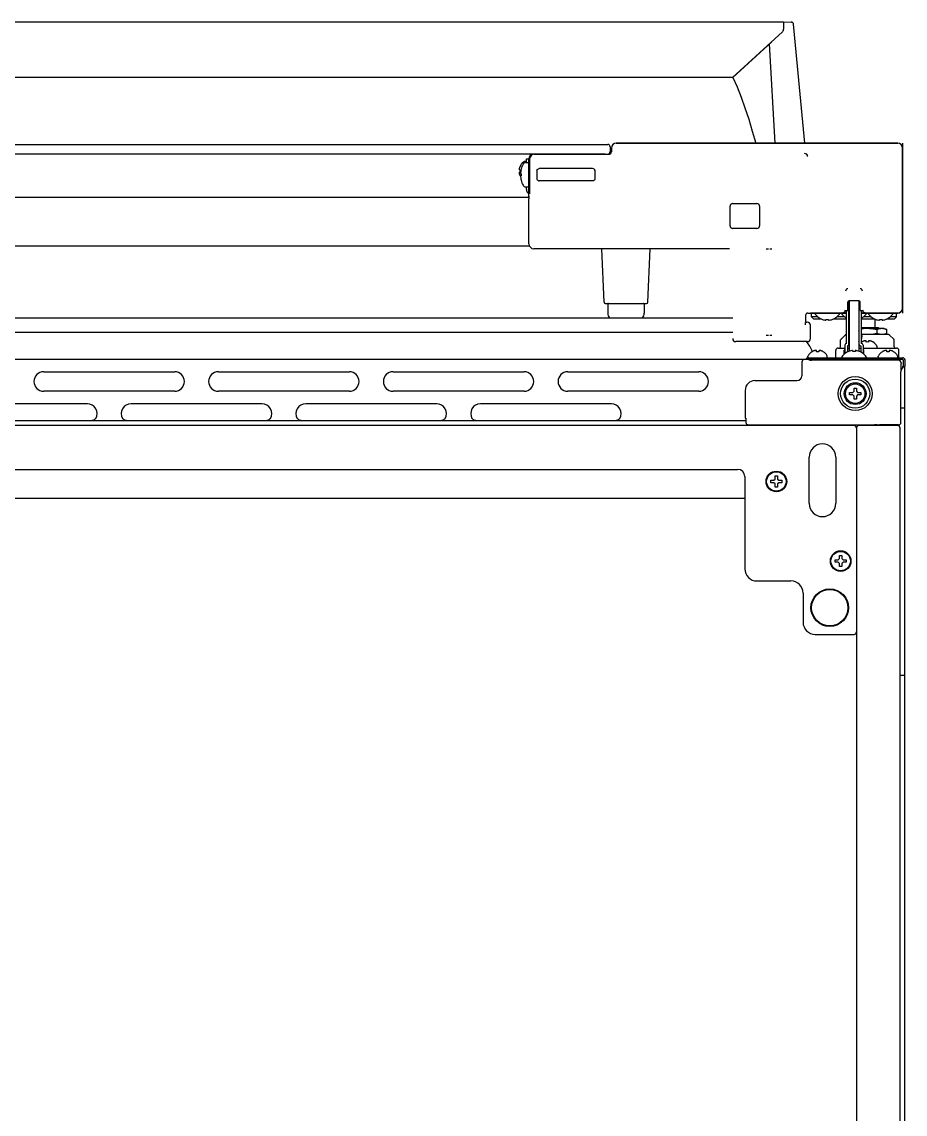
# Model space of a CAD drawing. Header units: millimetres. Extents: x -4975 to 152, y 4191 to 7264.
# Drawn here: x -1650 to -1286, y 6813.9 to 7264 of the extents above; entities that cross this region are included whole.
import ezdxf

# ---------------------------------------------------------------- set-up
doc = ezdxf.new("R2010")
doc.units = ezdxf.units.MM
doc.header["$LTSCALE"] = 346.5
doc.layers.get('0').update_dxf_attribs({"linetype": 'CONTINUOUS'})

msp = doc.modelspace()

# ---------------------------------------------------------------- linework, layer by layer
at = {"color": 7, "linetype": 'Continuous'}
for p, q in [((-2036.04, 7264), (-1336.04, 7264)), ((-1336.04, 7264), (-1336.04, 7260.98)), ((-1336.04, 7264), (-1332.91, 7263.89)), ((-1327.29, 7214), (-1331.94, 7262.98)), ((-1357.13, 7241), (-1336.53, 7259.87)), ((-1357.04, 7241), (-1340.94, 7255.81)), ((-1339.54, 7214), (-1341.82, 7255)), ((-1357.13, 7241), (-2014.96, 7241)), ((-1963.54, 7213.51), (-1408.54, 7213.51)), ((-1407.54, 7212.51), (-1407.54, 7210.51)), ((-1407.04, 7212), (-1407.04, 7210.5)), ((-1407.04, 7212), (-1407.04, 7210.5)), ((-1407.04, 7210.5), (-1407.04, 7212)), ((-1289.04, 7214), (-1405.04, 7214)), ((-1405.04, 7214), (-1289.04, 7214)), ((-1287.04, 7214), (-1287.04, 7212)), ((-1287.04, 7212), (-1287.04, 7191.28)), ((-1287.04, 7146), (-1287.04, 7212)), ((-1409.54, 7209.51), (-1962.54, 7209.51)), ((-1442.64, 7206.5), (-1442.44, 7206.5)), ((-1442.04, 7206), (-1442.04, 7207.5)), ((-1442.04, 7207.5), (-1441.04, 7207.5)), ((-1441.04, 7192), (-1441.04, 7207.5)), ((-1441.04, 7192), (-1441.04, 7207.5)), ((-1440.78, 7207.5), (-1440.78, 7193.12)), ((-1438.78, 7209.5), (-1439.04, 7209.5)), ((-1439.04, 7209.5), (-1438.78, 7209.5)), ((-1438.78, 7209.5), (-1407.99, 7209.5)), ((-1445.04, 7203), (-1444.49, 7203)), ((-1444.49, 7202), (-1445.04, 7202)), ((-1444.52, 7204.8), (-1444.49, 7204.8)), ((-1444.25, 7203.3), (-1444.24, 7203.3)), ((-1442.34, 7206), (-1441.29, 7206)), ((-1437.82, 7202.75), (-1437.82, 7199.24)), ((-1414.79, 7203.54), (-1436.75, 7203.54)), ((-1413.79, 7199.24), (-1413.79, 7202.75)), ((-1444.49, 7200.2), (-1444.52, 7200.2)), ((-1444.49, 7200.42), (-1444.5, 7200.4)), ((-1444.24, 7198.7), (-1444.25, 7198.7)), ((-1414.79, 7198.45), (-1436.75, 7198.45)), ((-1442.34, 7196), (-1441.29, 7196)), ((-1442.04, 7194.91), (-1442.04, 7196)), ((-1441.04, 7193.08), (-1441.46, 7193.5)), ((-1441.04, 7191.6), (-1931.04, 7191.6)), ((-1441.04, 7192), (-1440.8, 7192)), ((-1441.04, 7172.5), (-1441.04, 7191.01)), ((-1357.04, 7189.09), (-1347.04, 7189.09)), ((-1287.04, 7190.7), (-1287.09, 7190.7)), ((-1287.04, 7191.28), (-1287.04, 7190.2)), ((-1287.04, 7190.2), (-1287.04, 7167.79)), ((-1358.13, 7180), (-1358.13, 7188)), ((-1345.95, 7188), (-1345.95, 7180)), ((-1347.04, 7178.91), (-1357.04, 7178.91)), ((-1440.8, 7171.6), (-1931.28, 7171.6)), ((-1358.29, 7170.5), (-1439.04, 7170.5)), ((-1358.29, 7170.5), (-1416.63, 7170.5)), ((-1410.06, 7148.48), (-1411.02, 7170.5)), ((-1392.02, 7148.48), (-1391.06, 7170.5)), ((-1287.36, 7167.3), (-1287.04, 7167.3)), ((-1287.04, 7167.79), (-1287.04, 7166.71)), ((-1287.04, 7166.71), (-1287.04, 7146)), ((-1409.56, 7148), (-1392.52, 7148)), ((-1408.54, 7147.75), (-1408.54, 7143.95)), ((-1393.54, 7147.75), (-1393.54, 7143.95)), ((-1309.54, 7145), (-1309.54, 7148.5)), ((-1309.14, 7131.1), (-1309.14, 7148.98)), ((-1305.04, 7149), (-1309.04, 7149)), ((-1309.04, 7149), (-1309.04, 7128.26)), ((-1305.04, 7149), (-1305.04, 7128.26)), ((-1304.94, 7131.1), (-1304.94, 7148.98)), ((-1304.54, 7145), (-1304.54, 7148.5)), ((-1326.04, 7144), (-1324.34, 7144)), ((-1310.14, 7144), (-1325.04, 7144)), ((-1325.04, 7144), (-1310.14, 7144)), ((-1324.54, 7142.5), (-1324.54, 7144)), ((-1323.04, 7143.68), (-1323.04, 7143.8)), ((-1313.04, 7143.68), (-1313.04, 7143.8)), ((-1312.04, 7143.68), (-1312.04, 7143.8)), ((-1311.29, 7144.26), (-1311.29, 7144)), ((-1310.58, 7145), (-1309.54, 7145)), ((-1310.14, 7131.45), (-1310.14, 7145)), ((-1309.14, 7145), (-1309.04, 7145)), ((-1309.04, 7144), (-1309.14, 7144)), ((-1309.04, 7144), (-1309.14, 7144)), ((-1305.04, 7145), (-1304.94, 7145)), ((-1304.94, 7144), (-1305.04, 7144)), ((-1304.94, 7144), (-1305.04, 7144)), ((-1304.54, 7145), (-1303.5, 7145)), ((-1303.94, 7131.45), (-1303.94, 7145)), ((-1289.04, 7144), (-1303.94, 7144)), ((-1303.94, 7144), (-1289.04, 7144)), ((-1302.79, 7144.26), (-1302.79, 7144)), ((-1302.04, 7143.68), (-1302.04, 7143.8)), ((-1301.04, 7143.68), (-1301.04, 7143.8)), ((-1291.04, 7143.68), (-1291.04, 7143.8)), ((-1289.74, 7144), (-1289.04, 7144)), ((-1289.54, 7142.5), (-1289.54, 7144)), ((-1287.04, 7146), (-1287.04, 7144)), ((-2015.04, 7142), (-1357.04, 7142)), ((-1327.04, 7143), (-1327.04, 7140.75)), ((-1326.29, 7140.25), (-1326.54, 7140.25)), ((-1325.04, 7133.5), (-1325.04, 7139)), ((-1324.54, 7142.5), (-1324.54, 7142.5)), ((-1323.54, 7141.5), (-1324.54, 7142.5)), ((-1324.54, 7142.5), (-1324.54, 7142.5)), ((-1320.48, 7141.5), (-1323.54, 7141.5)), ((-1322.54, 7143), (-1322.52, 7143)), ((-1322.54, 7142.96), (-1322.54, 7143)), ((-1321.97, 7142.45), (-1322.54, 7142.45)), ((-1318.59, 7141.04), (-1318.59, 7141.4)), ((-1317.49, 7141.4), (-1317.49, 7141.04)), ((-1310.14, 7141.5), (-1315.61, 7141.5)), ((-1310.97, 7142.45), (-1314.11, 7142.45)), ((-1313.56, 7143), (-1313.54, 7143)), ((-1313.54, 7143), (-1313.54, 7142.96)), ((-1311.54, 7143), (-1311.52, 7143)), ((-1311.54, 7142.96), (-1311.54, 7143)), ((-1298.48, 7141.5), (-1303.94, 7141.5)), ((-1299.97, 7142.45), (-1303.11, 7142.45)), ((-1302.56, 7143), (-1302.54, 7143)), ((-1302.54, 7143), (-1302.54, 7142.96)), ((-1300.54, 7143), (-1300.52, 7143)), ((-1300.54, 7142.96), (-1300.54, 7143)), ((-1298.29, 7138.1), (-1298.29, 7141.42)), ((-1296.59, 7141.04), (-1296.59, 7141.4)), ((-1295.49, 7141.4), (-1295.49, 7141.04)), ((-1290.54, 7141.5), (-1293.61, 7141.5)), ((-1291.54, 7142.45), (-1292.11, 7142.45)), ((-1291.56, 7143), (-1291.54, 7143)), ((-1291.54, 7143), (-1291.54, 7142.96)), ((-1290.54, 7141.5), (-1289.54, 7142.5)), ((-1289.54, 7142.5), (-1289.54, 7142.5)), ((-1289.54, 7142.5), (-1289.54, 7142.5)), ((-1357.04, 7136), (-2015.04, 7136)), ((-1310.73, 7134.95), (-1312.39, 7133.29)), ((-1310.68, 7134.99), (-1310.73, 7134.95)), ((-1310.37, 7135.1), (-1310.14, 7135.1)), ((-1309.04, 7137.36), (-1309.14, 7137.32)), ((-1309.14, 7135.38), (-1309.04, 7135.33)), ((-1309.14, 7135.1), (-1309.04, 7135.1)), ((-1305.04, 7138.1), (-1304.94, 7138.1)), ((-1304.94, 7137.6), (-1305.04, 7137.6)), ((-1303.94, 7138.1), (-1297.04, 7138.1)), ((-1294.56, 7137.6), (-1303.94, 7137.6)), ((-1292.71, 7135.1), (-1303.73, 7135.1)), ((-1297.5, 7135.6), (-1297.5, 7137.1)), ((-1297.04, 7138.1), (-1296.54, 7137.6)), ((-1294.56, 7137.6), (-1293.46, 7137.1)), ((-1293.46, 7135.6), (-1294.56, 7135.1)), ((-1293.46, 7135.6), (-1293.46, 7137.1)), ((-1290.69, 7133.29), (-1292.35, 7134.95)), ((-1326.29, 7132.25), (-1355.79, 7132.25)), ((-1313.54, 7129.6), (-1310.79, 7129.6)), ((-1312.54, 7130.1), (-1312.54, 7132.92)), ((-1310.79, 7130.8), (-1310.79, 7127.3)), ((-1309.79, 7130.45), (-1309.79, 7127.95)), ((-1309.79, 7129.6), (-1309.04, 7129.6)), ((-1305.04, 7129.6), (-1304.82, 7129.6)), ((-1305.04, 7129.6), (-1304.29, 7129.6)), ((-1304.29, 7130.45), (-1304.29, 7127.95)), ((-1303.84, 7132.04), (-1303.84, 7132.08)), ((-1303.29, 7130.8), (-1303.29, 7127.3)), ((-1303.29, 7129.6), (-1289.54, 7129.6)), ((-1302.04, 7132.04), (-1302.04, 7132.59)), ((-1301.04, 7132.59), (-1301.04, 7132.04)), ((-1299.24, 7132.08), (-1299.24, 7132.04)), ((-1298.27, 7129.6), (-1297.94, 7129.6)), ((-1297.54, 7130), (-1297.54, 7130.2)), ((-1290.54, 7130.1), (-1290.54, 7132.92)), ((-1326.54, 7125.6), (-1286.94, 7125.6)), ((-1326.54, 7124.8), (-1326.54, 7125.6)), ((-1326.04, 7126), (-1326.04, 7126.2)), ((-1324.34, 7128.04), (-1324.34, 7128.08)), ((-1322.54, 7128.04), (-1322.54, 7128.59)), ((-1321.54, 7128.59), (-1321.54, 7128.04)), ((-1319.74, 7128.08), (-1319.74, 7128.04)), ((-1318.04, 7126), (-1318.04, 7126.2)), ((-1314.54, 7125.6), (-1314.54, 7128.6)), ((-1312.04, 7125.91), (-1312.04, 7125.8)), ((-1311.54, 7126.6), (-1311.54, 7126.64)), ((-1311.52, 7126.6), (-1311.54, 7126.6)), ((-1311.09, 7127.04), (-1311.09, 7128.65)), ((-1307.59, 7128.19), (-1307.59, 7128.56)), ((-1306.49, 7128.56), (-1306.49, 7128.19)), ((-1302.99, 7127.04), (-1302.99, 7128.65)), ((-1302.54, 7126.6), (-1302.56, 7126.6)), ((-1302.54, 7126.64), (-1302.54, 7126.6)), ((-1302.04, 7125.91), (-1302.04, 7125.8)), ((-1297.04, 7126), (-1297.04, 7126.2)), ((-1295.34, 7128.04), (-1295.34, 7128.08)), ((-1293.54, 7128.04), (-1293.54, 7128.59)), ((-1292.54, 7128.59), (-1292.54, 7128.04)), ((-1290.74, 7128.08), (-1290.74, 7128.04)), ((-1289.04, 7126), (-1289.04, 7126.2)), ((-1288.54, 7125.6), (-1288.54, 7128.6)), ((-1327.54, 7124.8), (-2044.54, 7124.8)), ((-1328.54, 7123.8), (-1328.54, 7118.15)), ((-1326.54, 7124.8), (-1327.54, 7124.8)), ((-1286.94, 7124.8), (-1326.54, 7124.8)), ((-1325.51, 7124.78), (-1325.07, 7124.56)), ((-1288.66, 7124.55), (-1324.57, 7124.55)), ((-1301.04, 7124.8), (-1301.04, 7124.55)), ((-1288.04, 7124.33), (-1288.04, 7124.8)), ((-1286.94, 7121.72), (-1287.67, 7120.45)), ((-1287.66, 7123.55), (-1287.66, 7123.22)), ((-1286.94, 7124.8), (-1286.94, 7124.7)), ((-1286.94, 7121.72), (-1286.84, 7121.75)), ((-1286.84, 7124.7), (-1286.84, 7122.13)), ((-1286.84, 7122.13), (-1286.04, 7122.13)), ((-1286.04, 7124.8), (-1286.05, 7124.8)), ((-1286.04, 7124.8), (-1286.04, 7124.7)), ((-1286.04, 7124.7), (-1286.04, 7122.13)), ((-1286.04, 6426.4), (-1286.04, 7122.13)), ((-1641.04, 7119.8), (-1587.04, 7119.8)), ((-1569.04, 7119.8), (-1515.04, 7119.8)), ((-1497.04, 7119.8), (-1443.04, 7119.8)), ((-1425.04, 7119.8), (-1371.04, 7119.8)), ((-1347.89, 7116.15), (-1330.54, 7116.15)), ((-1287.67, 7098.93), (-1287.67, 7119.84)), ((-1587.04, 7111.8), (-1641.04, 7111.8)), ((-1515.04, 7111.8), (-1569.04, 7111.8)), ((-1443.04, 7111.8), (-1497.04, 7111.8)), ((-1371.04, 7111.8), (-1425.04, 7111.8)), ((-1351.89, 7112.15), (-1351.89, 7101.06)), ((-1307.54, 7111.3), (-1307.04, 7111.8)), ((-1307.04, 7113.1), (-1306.04, 7113.1)), ((-1307.04, 7111.8), (-1307.04, 7113.1)), ((-1306.04, 7113.1), (-1306.04, 7111.8)), ((-1306.04, 7111.8), (-1305.54, 7111.3)), ((-1308.84, 7111.3), (-1307.54, 7111.3)), ((-1308.84, 7110.3), (-1308.84, 7111.3)), ((-1307.54, 7110.3), (-1308.84, 7110.3)), ((-1307.04, 7109.8), (-1307.54, 7110.3)), ((-1307.04, 7108.5), (-1307.04, 7109.8)), ((-1306.04, 7108.5), (-1307.04, 7108.5)), ((-1305.54, 7110.3), (-1306.04, 7109.8)), ((-1306.04, 7109.8), (-1306.04, 7108.5)), ((-1305.54, 7111.3), (-1304.24, 7111.3)), ((-1304.24, 7110.3), (-1305.54, 7110.3)), ((-1304.24, 7111.3), (-1304.24, 7110.3)), ((-1623.04, 7106.6), (-1677.04, 7106.6)), ((-1551.04, 7106.6), (-1605.04, 7106.6)), ((-1479.04, 7106.6), (-1533.04, 7106.6)), ((-1407.04, 7106.6), (-1461.04, 7106.6)), ((-1286.04, 7104.8), (-1287.67, 7104.8)), ((-1351.59, 7099.6), (-2020.5, 7099.6)), ((-1351.6, 7100.44), (-1351.6, 7100.28)), ((-1351.6, 7100.28), (-1351.59, 7100.07)), ((-1351.59, 7099.67), (-1351.58, 7099.35)), ((-1351.58, 7099.35), (-1351.58, 7098.95)), ((-1307.04, 7097.6), (-2065.04, 7097.6)), ((-1350.58, 7097.95), (-1298.54, 7097.95)), ((-1306.04, 7096.6), (-1306.04, 6428.6)), ((-1289.04, 7097.6), (-1305.04, 7097.6)), ((-1301.04, 7097.95), (-1301.04, 7097.8)), ((-1290.04, 7097.8), (-1301.04, 7097.8)), ((-1300.66, 7097.95), (-1300.75, 7097.8)), ((-1300.66, 7097.95), (-1300.75, 7097.8)), ((-1298.53, 7097.95), (-1298.54, 7097.95)), ((-1288.67, 7097.93), (-1296.55, 7097.93)), ((-1288.04, 6428.6), (-1288.04, 7096.6)), ((-1325.54, 7065.6), (-1325.54, 7084.6)), ((-1314.54, 7084.6), (-1314.54, 7065.6)), ((-2017.04, 7079.6), (-1355.04, 7079.6)), ((-1352.04, 7076.6), (-1352.04, 7038.6)), ((-1340.04, 7075.1), (-1339.54, 7075.6)), ((-1339.54, 7076.9), (-1338.54, 7076.9)), ((-1339.54, 7075.6), (-1339.54, 7076.9)), ((-1338.54, 7076.9), (-1338.54, 7075.6)), ((-1338.54, 7075.6), (-1338.04, 7075.1)), ((-1341.34, 7075.1), (-1340.04, 7075.1)), ((-1341.34, 7074.1), (-1341.34, 7075.1)), ((-1340.04, 7074.1), (-1341.34, 7074.1)), ((-1339.54, 7073.6), (-1340.04, 7074.1)), ((-1339.54, 7072.3), (-1339.54, 7073.6)), ((-1338.54, 7072.3), (-1339.54, 7072.3)), ((-1338.04, 7074.1), (-1338.54, 7073.6)), ((-1338.54, 7073.6), (-1338.54, 7072.3)), ((-1338.04, 7075.1), (-1336.74, 7075.1)), ((-1336.74, 7074.1), (-1338.04, 7074.1)), ((-1336.74, 7075.1), (-1336.74, 7074.1)), ((-1352.04, 7067.6), (-2020.04, 7067.6)), ((-1313.04, 7044.1), (-1312.04, 7044.1)), ((-1313.04, 7042.8), (-1313.04, 7044.1)), ((-1312.04, 7044.1), (-1312.04, 7042.8)), ((-1314.84, 7042.3), (-1313.54, 7042.3)), ((-1314.84, 7041.3), (-1314.84, 7042.3)), ((-1313.54, 7041.3), (-1314.84, 7041.3)), ((-1313.54, 7042.3), (-1313.04, 7042.8)), ((-1313.04, 7040.8), (-1313.54, 7041.3)), ((-1313.04, 7039.5), (-1313.04, 7040.8)), ((-1312.04, 7042.8), (-1311.54, 7042.3)), ((-1311.54, 7041.3), (-1312.04, 7040.8)), ((-1312.04, 7040.8), (-1312.04, 7039.5)), ((-1311.54, 7042.3), (-1310.24, 7042.3)), ((-1310.24, 7041.3), (-1311.54, 7041.3)), ((-1310.24, 7042.3), (-1310.24, 7041.3)), ((-1312.04, 7039.5), (-1313.04, 7039.5)), ((-1347.04, 7033.6), (-1333.04, 7033.6)), ((-1328.04, 7028.6), (-1328.04, 7016.6)), ((-1323.04, 7011.6), (-1307.04, 7011.6)), ((-1286.01, 7000.1), (-1286.04, 7000.1)), ((-1288.04, 6994.8), (-1286.04, 6994.8)), ((-1285.96, 6997.6), (-1286.01, 6997.6))]:
    msp.add_line(p, q, dxfattribs=at)
for points in [[(-1357.04, 7241), (-1355.2, 7237.19), (-1353.54, 7233.02), (-1351.98, 7228.6), (-1350.45, 7223.86), (-1348.95, 7218.9), (-1347.54, 7214)], [(-1310.37, 7135.1), (-1310.45, 7135.09), (-1310.53, 7135.07), (-1310.61, 7135.04), (-1310.68, 7134.99)], [(-1292.35, 7134.95), (-1292.4, 7134.99), (-1292.47, 7135.04), (-1292.55, 7135.07), (-1292.64, 7135.09), (-1292.71, 7135.1)], [(-1312.39, 7133.29), (-1312.44, 7133.24), (-1312.48, 7133.17), (-1312.51, 7133.11), (-1312.52, 7133.05), (-1312.53, 7133.01), (-1312.54, 7132.97), (-1312.54, 7132.93), (-1312.54, 7132.92)], [(-1290.54, 7132.92), (-1290.54, 7132.93), (-1290.54, 7132.97), (-1290.55, 7133.01), (-1290.56, 7133.05), (-1290.58, 7133.11), (-1290.6, 7133.17), (-1290.65, 7133.24), (-1290.69, 7133.29)], [(-1351.61, 7100.66), (-1351.61, 7100.66), (-1351.61, 7100.64), (-1351.61, 7100.61), (-1351.61, 7100.57), (-1351.61, 7100.51), (-1351.6, 7100.44)], [(-1351.59, 7100.07), (-1351.59, 7099.81), (-1351.59, 7099.67)]]:
    msp.add_lwpolyline(points, dxfattribs=at)
for centre, radius in [((-1306.54, 7110.8), 7), ((-1306.54, 7110.8), 6), ((-1306.54, 7110.8), 4.5), ((-1306.54, 7110.8), 4), ((-1339.04, 7074.6), 4.25), ((-1339.04, 7074.6), 4), ((-1312.54, 7041.8), 4.25), ((-1312.54, 7041.8), 4), ((-1317.04, 7022.6), 7.75), ((-1317.04, 7022.6), 7.49)]:
    msp.add_circle(centre, radius, dxfattribs=at)
for centre, radius, start, end in [((-1337.54, 7260.98), 1.5, 312.5, 0), ((-1332.94, 7262.89), 1, 5.4268, 88), ((-1408.54, 7212.51), 1, 0, 90), ((-1405.04, 7212), 2, 90, 180), ((-1289.04, 7212), 2, 0, 90), ((-1440.42, 7202.3), 4.8, 120.3012, 148.6273), ((-1442.64, 7206.1), 0.4, 90, 120.3012), ((-1442.44, 7206.1), 0.4, 22.5, 90), ((-1439.04, 7207.5), 2, 90, 180), ((-1439.04, 7207.5), 2, 90, 180), ((-1438.73, 7207.5), 2, 90.001, 179.999), ((-1408.54, 7210.51), 1, 270, 0), ((-1327.7, 7208.37), 1.53, 5.7197, 14.1066), ((-1443.07, 7203.25), 1.98, 174.8627, 175.7144), ((-1443.08, 7203.25), 1.97, 175.714, 176.9766), ((-1443.09, 7203.25), 1.96, 176.9771, 178.0037), ((-1443.1, 7203.25), 1.95, 178.0037, 179.0738), ((-1443.1, 7203.25), 1.95, 179.0741, 181.1541), ((-1443.1, 7203.25), 1.95, 181.1545, 182.3767), ((-1443.09, 7203.25), 1.96, 182.3765, 183.2159), ((-1443.08, 7203.25), 1.97, 183.2167, 184.6016), ((-1443.07, 7203.25), 1.98, 184.6009, 185.2558), ((-1443.07, 7201.75), 1.98, 174.7442, 175.3991), ((-1443.08, 7201.75), 1.97, 175.3984, 176.7833), ((-1443.09, 7201.75), 1.96, 176.7841, 177.6235), ((-1443.1, 7201.75), 1.96, 177.6234, 178.8455), ((-1443.1, 7201.75), 1.95, 178.8459, 180.9258), ((-1443.1, 7201.75), 1.95, 180.9261, 181.9964), ((-1443.09, 7201.75), 1.96, 181.9964, 183.0228), ((-1443.08, 7201.75), 1.97, 183.0233, 184.286), ((-1443.07, 7201.75), 1.98, 184.2856, 185.1372), ((-1440.54, 7202.35), 4.64, 163.6036, 165.6824), ((-1443.05, 7203.24), 2.01, 172.7256, 174.8598), ((-1443.05, 7203.25), 2.01, 185.2585, 187.2741), ((-1443.05, 7201.74), 2.01, 172.7259, 174.7415), ((-1440.51, 7202.34), 4.67, 162.6228, 163.6051), ((-1440.5, 7202.34), 4.68, 161.535, 162.6227), ((-1440.48, 7202.33), 4.7, 159.4813, 161.5344), ((-1440.47, 7202.33), 4.72, 158.9977, 159.4819), ((-1440.46, 7202.32), 4.72, 157.4524, 158.9975), ((-1440.46, 7202.32), 4.73, 156.6826, 157.4526), ((-1440.45, 7202.32), 4.73, 155.4278, 156.6825), ((-1440.45, 7202.32), 4.74, 154.4598, 155.4278), ((-1440.44, 7202.32), 4.74, 153.3188, 154.4598), ((-1440.44, 7202.31), 4.75, 151.9926, 153.3187), ((-1440.44, 7202.31), 4.75, 151.0316, 151.9926), ((-1440.43, 7202.31), 4.75, 148.4659, 151.0313), ((-1440.73, 7202.5), 3.79, 172.4013, 179.9911), ((-1440.73, 7202.5), 3.79, 180.0089, 187.5987), ((-1435.58, 7201.08), 8.94, 175.8071, 176.6497), ((-1435.57, 7201.07), 8.95, 167.3743, 175.8008), ((-1435.57, 7201.07), 8.95, 165.6057, 167.3692), ((-1435.46, 7201), 9.08, 151.3979, 165.3324), ((-1442.34, 7204.75), 1.25, 90, 151.3979), ((-1441.29, 7205.75), 0.25, 0, 90), ((-1436.83, 7202.57), 0.932, 161.0623, 179.1841), ((-1443.05, 7201.75), 2.01, 185.1401, 187.2744), ((-1440.54, 7202.64), 4.64, 194.3176, 196.3964), ((-1440.51, 7202.65), 4.67, 196.3949, 197.3772), ((-1440.5, 7202.66), 4.68, 197.3773, 198.465), ((-1440.48, 7202.66), 4.7, 198.4656, 200.5187), ((-1440.47, 7202.67), 4.72, 200.5181, 201.0023), ((-1440.46, 7202.67), 4.72, 201.0025, 202.5476), ((-1440.46, 7202.67), 4.73, 202.5474, 203.3174), ((-1440.45, 7202.68), 4.73, 203.3175, 204.5722), ((-1440.45, 7202.68), 4.74, 204.5722, 205.5402), ((-1440.44, 7202.68), 4.74, 205.5402, 206.6812), ((-1440.44, 7202.68), 4.75, 206.6813, 208.0074), ((-1440.44, 7202.68), 4.75, 208.0074, 208.9684), ((-1440.44, 7202.68), 4.75, 208.9684, 209.359), ((-1440.43, 7202.68), 4.75, 209.3591, 211.534), ((-1440.42, 7202.7), 4.8, 211.3727, 212.1438), ((-1435.58, 7200.92), 8.94, 183.3503, 184.1929), ((-1435.57, 7200.92), 8.95, 184.1992, 192.6256), ((-1435.57, 7200.92), 8.95, 192.6308, 194.3943), ((-1435.46, 7201), 8.79, 177.391, 182.609), ((-1435.46, 7201), 9.08, 194.6676, 208.6021), ((-1436.83, 7199.42), 0.932, 180.8159, 198.9047), ((-1442.34, 7197.25), 1.25, 208.6021, 270), ((-1440.04, 7194.91), 2, 180, 225), ((-1441.29, 7196.25), 0.25, 270, 0), ((-1357.04, 7188), 1.09, 90, 180), ((-1347.04, 7188), 1.09, 0, 90), ((-1357.04, 7180), 1.09, 180, 270), ((-1347.04, 7180), 1.09, 270, 0), ((-1342.37, 7104.11), 66.22, 89.9445, 90.7362), ((-1341.76, 7095.72), 74.61, 89.3083, 90.011), ((-1409.56, 7148.5), 0.5, 182.5, 270), ((-1408.29, 7147.75), 0.25, 90, 180), ((-1393.79, 7147.75), 0.25, 0, 90), ((-1392.52, 7148.5), 0.5, 270, 357.5), ((-1309.04, 7148.5), 0.5, 90, 180), ((-1305.04, 7148.5), 0.5, 0, 90), ((-1405.54, 7143.95), 3, 180, 220.7412), ((-1396.54, 7143.95), 3, 319.2588, 0), ((-1325.04, 7146), 2, 266.1702, 270), ((-1322.84, 7143.8), 0.2, 90, 180), ((-1322.84, 7143.68), 0.2, 180, 213.2419), ((-1318.24, 7146.7), 5.7, 213.2419, 221.0283), ((-1317.84, 7146.7), 5.7, 318.9717, 326.7581), ((-1313.24, 7143.8), 0.2, 0, 90), ((-1313.24, 7143.68), 0.2, 326.7581, 0), ((-1311.84, 7143.8), 0.2, 90, 180), ((-1311.84, 7143.68), 0.2, 180, 213.2419), ((-1307.24, 7146.7), 5.7, 213.2419, 221.0283), ((-1309.14, 7146.3), 0.1, 270, 0), ((-1304.94, 7146.3), 0.1, 180, 270), ((-1306.84, 7146.7), 5.7, 318.9717, 326.7581), ((-1302.24, 7143.8), 0.2, 0, 90), ((-1302.24, 7143.68), 0.2, 326.7581, 0), ((-1300.84, 7143.8), 0.2, 90, 180), ((-1300.84, 7143.68), 0.2, 180, 213.2419), ((-1296.24, 7146.7), 5.7, 213.2419, 221.0283), ((-1295.84, 7146.7), 5.7, 318.9717, 326.7581), ((-1291.24, 7143.8), 0.2, 0, 90), ((-1291.24, 7143.68), 0.2, 326.7581, 0), ((-1289.04, 7146), 2, 270, 0), ((-1289.04, 7146), 2, 270, 0), ((-1252.84, 7139.18), 74.32, 179.3026, 180.0119), ((-1326.54, 7140.75), 0.5, 179.9649, 270.0351), ((-1326.29, 7139), 1.25, 0.0026, 89.9974), ((-1318.24, 7146.7), 5.67, 220.8174, 224.4834), ((-1318.12, 7147.35), 6.33, 263.1837, 265.7043), ((-1318.04, 7147.2), 5.82, 264.5821, 275.4179), ((-1317.97, 7147.35), 6.33, 274.2958, 276.8163), ((-1317.85, 7146.7), 5.67, 315.5167, 319.1826), ((-1307.24, 7146.7), 5.67, 220.8174, 224.4834), ((-1307.22, 7146.72), 5.69, 224.5157, 239.095), ((-1307.21, 7146.74), 5.71, 250.2852, 251.3486), ((-1306.87, 7146.74), 5.71, 288.6505, 289.7152), ((-1306.86, 7146.72), 5.69, 300.9047, 315.4843), ((-1306.85, 7146.7), 5.67, 315.5167, 319.1826), ((-1296.24, 7146.7), 5.67, 220.8174, 224.4834), ((-1296.12, 7147.35), 6.33, 263.1837, 265.7043), ((-1296.04, 7147.2), 5.82, 264.5821, 275.4179), ((-1295.97, 7147.35), 6.33, 274.2958, 276.8163), ((-1295.85, 7146.7), 5.67, 315.5167, 319.1826), ((-1342.32, 7209.53), 74.61, 269.3083, 270.011), ((-1341.71, 7201.13), 66.22, 269.9445, 270.7362), ((-1307.11, 7131.76), 5.9, 109.065, 110.0994), ((-1307.11, 7140.94), 5.9, 249.9006, 250.935), ((-1300.53, 7115.03), 22.64, 101.2389, 101.497), ((-1311.78, 7134.45), 7.09, 15.2613, 18.079), ((-1309.32, 7134.45), 5.62, 342.8538, 17.1462), ((-1355.79, 7133.5), 1.25, 180.0026, 269.9974), ((-1340.21, 7120.92), 17.7, 31.9959, 39.8126), ((-1326.29, 7133.5), 1.25, 270.0026, 359.9974), ((-1331.99, 7126.06), 8, 14.7467, 31.9959), ((-1313.54, 7128.6), 1, 90, 180), ((-1313.04, 7130.1), 0.5, 270, 0), ((-1310.14, 7130.8), 0.65, 90, 180), ((-1309.79, 7131.1), 0.65, 270, 0), ((-1301.34, 7127.98), 4.8, 138.9495, 140.9206), ((-1311.78, 7134.45), 7.09, 341.921, 344.7387), ((-1304.29, 7131.1), 0.65, 180, 270), ((-1301.34, 7127.98), 4.8, 121.3727, 122.9009), ((-1303.94, 7130.8), 0.65, 0, 90), ((-1301.35, 7127.99), 4.75, 118.9687, 121.5341), ((-1301.36, 7127.99), 4.75, 118.0074, 118.9684), ((-1301.36, 7128), 4.75, 116.6813, 118.0074), ((-1301.36, 7128), 4.74, 115.5402, 116.6812), ((-1301.36, 7128), 4.74, 114.5722, 115.5402), ((-1301.36, 7128.01), 4.73, 113.3175, 114.5722), ((-1301.37, 7128.01), 4.73, 112.5474, 113.3174), ((-1301.37, 7128.02), 4.72, 111.0025, 112.5476), ((-1301.37, 7128.03), 4.72, 110.5181, 111.0023), ((-1301.37, 7128.04), 4.7, 108.4656, 110.5187), ((-1301.38, 7128.05), 4.68, 107.3773, 108.465), ((-1301.39, 7128.07), 4.67, 106.3949, 107.3772), ((-1301.39, 7128.1), 4.64, 104.3176, 106.3964), ((-1302.29, 7130.6), 2.01, 95.2585, 97.2741), ((-1302.29, 7130.62), 1.98, 94.6009, 95.2558), ((-1302.29, 7130.64), 1.97, 93.2167, 94.6016), ((-1302.29, 7130.65), 1.96, 92.3765, 93.2159), ((-1302.29, 7130.65), 1.95, 91.1545, 92.3767), ((-1302.29, 7130.66), 1.95, 89.0741, 91.1541), ((-1302.29, 7130.66), 1.95, 88.0037, 89.0738), ((-1302.29, 7130.65), 1.96, 86.9771, 88.0037), ((-1302.29, 7130.64), 1.97, 85.714, 86.9766), ((-1302.29, 7130.63), 1.98, 84.8627, 85.7144), ((-1302.3, 7130.6), 2.01, 82.7256, 84.8598), ((-1301.54, 7128.28), 3.8, 82.4351, 97.5649), ((-1300.79, 7130.6), 2.01, 95.1401, 97.2744), ((-1300.79, 7130.63), 1.98, 94.2856, 95.1372), ((-1300.79, 7130.64), 1.97, 93.0233, 94.286), ((-1300.79, 7130.65), 1.96, 91.9964, 93.0228), ((-1300.79, 7130.66), 1.95, 90.9261, 91.9964), ((-1300.79, 7130.66), 1.95, 88.8459, 90.9258), ((-1300.79, 7130.65), 1.96, 87.6234, 88.8455), ((-1300.79, 7130.65), 1.96, 86.7841, 87.6235), ((-1300.79, 7130.64), 1.97, 85.3984, 86.7833), ((-1300.79, 7130.62), 1.98, 84.7442, 85.3991), ((-1300.8, 7130.6), 2.01, 82.7259, 84.7415), ((-1301.69, 7128.1), 4.64, 73.6036, 75.6824), ((-1301.7, 7128.07), 4.67, 72.6228, 73.6051), ((-1301.7, 7128.05), 4.68, 71.535, 72.6227), ((-1301.71, 7128.04), 4.7, 69.4813, 71.5344), ((-1301.71, 7128.03), 4.72, 68.9977, 69.4819), ((-1301.71, 7128.02), 4.72, 67.4524, 68.9975), ((-1301.72, 7128.01), 4.73, 66.6826, 67.4526), ((-1301.72, 7128.01), 4.73, 65.4278, 66.6825), ((-1301.72, 7128), 4.74, 64.4598, 65.4278), ((-1301.72, 7128), 4.74, 63.3188, 64.4598), ((-1301.72, 7128), 4.75, 61.9926, 63.3187), ((-1301.73, 7127.99), 4.75, 61.0316, 61.9926), ((-1301.73, 7127.99), 4.75, 58.4659, 61.0313), ((-1301.74, 7127.98), 4.8, 30.3012, 58.6273), ((-1297.94, 7130), 0.4, 270, 0), ((-1297.94, 7130.2), 0.4, 0, 30.3012), ((-1290.04, 7130.1), 0.5, 180, 270), ((-1289.54, 7128.6), 1, 0, 90), ((-1326.04, 7124.7), 0.9, 123.749, 173.6194), ((-1325.64, 7126.2), 0.4, 149.6988, 180), ((-1325.64, 7126), 0.4, 180, 270), ((-1321.84, 7123.98), 4.8, 121.3727, 149.6988), ((-1321.85, 7123.99), 4.75, 118.9687, 121.5341), ((-1321.86, 7123.99), 4.75, 118.0074, 118.9684), ((-1321.86, 7124), 4.75, 116.6813, 118.0074), ((-1321.86, 7124), 4.74, 115.5402, 116.6812), ((-1321.86, 7124), 4.74, 114.5722, 115.5402), ((-1321.86, 7124.01), 4.73, 113.3175, 114.5722), ((-1321.87, 7124.01), 4.73, 112.5474, 113.3174), ((-1321.87, 7124.02), 4.72, 111.0025, 112.5476), ((-1321.87, 7124.03), 4.72, 110.5181, 111.0023), ((-1321.87, 7124.04), 4.7, 108.4656, 110.5187), ((-1321.88, 7124.05), 4.68, 107.3773, 108.465), ((-1321.89, 7124.07), 4.67, 106.3949, 107.3772), ((-1321.89, 7124.1), 4.64, 104.3176, 106.3964), ((-1322.79, 7126.6), 2.01, 95.2585, 97.2741), ((-1322.79, 7126.62), 1.98, 94.6009, 95.2558), ((-1322.79, 7126.64), 1.97, 93.2167, 94.6016), ((-1322.79, 7126.65), 1.96, 92.3765, 93.2159), ((-1322.79, 7126.65), 1.95, 91.1545, 92.3767), ((-1322.79, 7126.66), 1.95, 89.0741, 91.1541), ((-1322.79, 7126.66), 1.95, 88.0037, 89.0738), ((-1322.79, 7126.65), 1.96, 86.9771, 88.0037), ((-1322.79, 7126.64), 1.97, 85.714, 86.9766), ((-1322.79, 7126.63), 1.98, 84.8627, 85.7144), ((-1322.8, 7126.6), 2.01, 82.7256, 84.8598), ((-1322.04, 7124.28), 3.8, 82.4351, 97.5649), ((-1321.29, 7126.6), 2.01, 95.1401, 97.2744), ((-1321.29, 7126.63), 1.98, 94.2856, 95.1372), ((-1321.29, 7126.64), 1.97, 93.0233, 94.286), ((-1321.29, 7126.65), 1.96, 91.9964, 93.0228), ((-1321.29, 7126.66), 1.95, 90.9261, 91.9964), ((-1321.29, 7126.66), 1.95, 88.8459, 90.9258), ((-1321.29, 7126.65), 1.96, 87.6234, 88.8455), ((-1321.29, 7126.65), 1.96, 86.7841, 87.6235), ((-1321.29, 7126.64), 1.97, 85.3984, 86.7833), ((-1321.29, 7126.62), 1.98, 84.7442, 85.3991), ((-1321.3, 7126.6), 2.01, 82.7259, 84.7415), ((-1322.19, 7124.1), 4.64, 73.6036, 75.6824), ((-1322.2, 7124.07), 4.67, 72.6228, 73.6051), ((-1322.2, 7124.05), 4.68, 71.535, 72.6227), ((-1322.21, 7124.04), 4.7, 69.4813, 71.5344), ((-1322.21, 7124.03), 4.72, 68.9977, 69.4819), ((-1322.21, 7124.02), 4.72, 67.4524, 68.9975), ((-1322.22, 7124.01), 4.73, 66.6826, 67.4526), ((-1322.22, 7124.01), 4.73, 65.4278, 66.6825), ((-1322.22, 7124), 4.74, 64.4598, 65.4278), ((-1322.22, 7124), 4.74, 63.3188, 64.4598), ((-1322.22, 7124), 4.75, 61.9926, 63.3187), ((-1322.23, 7123.99), 4.75, 61.0316, 61.9926), ((-1322.23, 7123.99), 4.75, 58.4659, 61.0313), ((-1322.24, 7123.98), 4.8, 30.3012, 58.6273), ((-1318.44, 7126), 0.4, 270, 0), ((-1318.44, 7126.2), 0.4, 0, 30.3012), ((-1311.84, 7125.91), 0.2, 146.7581, 180), ((-1311.84, 7125.8), 0.2, 180, 270), ((-1307.24, 7122.9), 5.7, 138.9717, 146.7581), ((-1307.24, 7122.89), 5.67, 135.5167, 139.1826), ((-1310.79, 7128.65), 0.3, 90, 180), ((-1307.12, 7122.24), 6.33, 94.2958, 96.8163), ((-1307.04, 7122.39), 5.82, 84.5821, 95.4179), ((-1306.97, 7122.24), 6.33, 83.1837, 85.7043), ((-1303.29, 7128.65), 0.3, 0, 90), ((-1306.85, 7122.89), 5.67, 40.8174, 44.4834), ((-1306.84, 7122.9), 5.7, 33.2419, 41.0283), ((-1302.24, 7125.8), 0.2, 270, 0), ((-1302.24, 7125.91), 0.2, 0, 33.2419), ((-1296.64, 7126.2), 0.4, 149.6988, 180), ((-1296.64, 7126), 0.4, 180, 270), ((-1292.84, 7123.98), 4.8, 121.3727, 149.6988), ((-1292.85, 7123.99), 4.75, 118.9687, 121.5341), ((-1292.86, 7123.99), 4.75, 118.0074, 118.9684), ((-1292.86, 7124), 4.75, 116.6813, 118.0074), ((-1292.86, 7124), 4.74, 115.5402, 116.6812), ((-1292.86, 7124), 4.74, 114.5722, 115.5402), ((-1292.86, 7124.01), 4.73, 113.3175, 114.5722), ((-1292.87, 7124.01), 4.73, 112.5474, 113.3174), ((-1292.87, 7124.02), 4.72, 111.0025, 112.5476), ((-1292.87, 7124.03), 4.72, 110.5181, 111.0023), ((-1292.87, 7124.04), 4.7, 108.4656, 110.5187), ((-1292.88, 7124.05), 4.68, 107.3773, 108.465), ((-1292.89, 7124.07), 4.67, 106.3949, 107.3772), ((-1292.89, 7124.1), 4.64, 104.3176, 106.3964), ((-1293.79, 7126.6), 2.01, 95.2585, 97.2741), ((-1293.79, 7126.62), 1.98, 94.6009, 95.2558), ((-1293.79, 7126.64), 1.97, 93.2167, 94.6016), ((-1293.79, 7126.65), 1.96, 92.3765, 93.2159), ((-1293.79, 7126.65), 1.95, 91.1545, 92.3767), ((-1293.79, 7126.66), 1.95, 89.0741, 91.1541), ((-1293.79, 7126.66), 1.95, 88.0037, 89.0738), ((-1293.79, 7126.65), 1.96, 86.9771, 88.0037), ((-1293.79, 7126.64), 1.97, 85.714, 86.9766), ((-1293.79, 7126.63), 1.98, 84.8627, 85.7144), ((-1293.8, 7126.6), 2.01, 82.7256, 84.8598), ((-1293.04, 7124.28), 3.8, 82.4351, 97.5649), ((-1292.29, 7126.6), 2.01, 95.1401, 97.2744), ((-1292.29, 7126.63), 1.98, 94.2856, 95.1372), ((-1292.29, 7126.64), 1.97, 93.0233, 94.286), ((-1292.29, 7126.65), 1.96, 91.9964, 93.0228), ((-1292.29, 7126.66), 1.95, 90.9261, 91.9964), ((-1292.29, 7126.66), 1.95, 88.8459, 90.9258), ((-1292.29, 7126.65), 1.96, 87.6234, 88.8455), ((-1292.29, 7126.65), 1.96, 86.7841, 87.6235), ((-1292.29, 7126.64), 1.97, 85.3984, 86.7833), ((-1292.29, 7126.62), 1.98, 84.7442, 85.3991), ((-1292.3, 7126.6), 2.01, 82.7259, 84.7415), ((-1293.19, 7124.1), 4.64, 73.6036, 75.6824), ((-1293.2, 7124.07), 4.67, 72.6228, 73.6051), ((-1293.2, 7124.05), 4.68, 71.535, 72.6227), ((-1293.21, 7124.04), 4.7, 69.4813, 71.5344), ((-1293.21, 7124.03), 4.72, 68.9977, 69.4819), ((-1293.21, 7124.02), 4.72, 67.4524, 68.9975), ((-1293.22, 7124.01), 4.73, 66.6826, 67.4526), ((-1293.22, 7124.01), 4.73, 65.4278, 66.6825), ((-1293.22, 7124), 4.74, 64.4598, 65.4278), ((-1293.22, 7124), 4.74, 63.3188, 64.4598), ((-1293.22, 7124), 4.75, 61.9926, 63.3187), ((-1293.23, 7123.99), 4.75, 61.0316, 61.9926), ((-1293.23, 7123.99), 4.75, 58.4659, 61.0313), ((-1293.24, 7123.98), 4.8, 30.3012, 58.6273), ((-1289.44, 7126), 0.4, 270, 0), ((-1289.44, 7126.2), 0.4, 0, 30.3012), ((-1286.94, 7124.7), 0.9, 0, 90), ((-1286.94, 7124.7), 0.1, 0, 90), ((-1641.04, 7115.8), 4, 90, 270), ((-1587.04, 7115.8), 4, 270, 90), ((-1569.04, 7115.8), 4, 90, 270), ((-1515.04, 7115.8), 4, 270, 90), ((-1497.04, 7115.8), 4, 90, 270), ((-1443.04, 7115.8), 4, 270, 90), ((-1425.04, 7115.8), 4, 90, 270), ((-1371.04, 7115.8), 4, 270, 90), ((-1623.04, 7102.6), 4, 330, 90), ((-1605.04, 7102.6), 4, 90, 210), ((-1551.04, 7102.6), 4, 330, 90), ((-1533.04, 7102.6), 4, 90, 210), ((-1479.04, 7102.6), 4, 330, 90), ((-1461.04, 7102.6), 4, 90, 210), ((-1407.04, 7102.6), 4, 330, 90), ((-1350.88, 7101.07), 1.01, 210.6455, 224.997), ((-1350.58, 7098.95), 1, 180.3022, 269.9934), ((-1307.04, 7096.6), 1, 0, 90), ((-1305.04, 7096.6), 1, 90, 180), ((-1290.04, 7095.8), 2, 64.197, 90), ((-1289.04, 7096.6), 1, 0, 90), ((-1320.04, 7084.6), 5.5, 0, 180), ((-1355.04, 7076.6), 3, 0, 90), ((-1320.04, 7065.6), 5.5, 180, 0), ((-1347.04, 7038.6), 5, 180, 270), ((-1312.54, 7035.8), 4.75, 131.4767, 133.9687), ((-1312.54, 7035.8), 4.75, 46.0313, 48.5233), ((-1333.04, 7028.6), 5, 0, 90), ((-1323.04, 7016.6), 5, 180, 270), ((-1307.04, 7012.6), 1, 270, 0)]:
    msp.add_arc(centre, radius, start, end, dxfattribs=at)
for centre, major_axis, ratio, start_param, end_param in [((-1405.04, 7212), (-1.41, 1.41), 0.999695, 5.497939, 7.068431), ((-1289.04, 7212), (1.41, 1.41), 0.999695, 5.497939, 7.068431), ((-1438.78, 7207.5), (-2, 0), 0.999848, 4.712389, 6.283185), ((-1408.04, 7210.5), (1, 0), 0.999848, -1.519966, 0), ((-1441.02, 7191.01), (0, 1), 0.017455, 0.057772, 1.570796), ((-1287.01, 7191.28), (0, 2), 0.017455, -4.712389, -4.415028), ((-1287, 7191.28), (0.02, 2), 0.017453, -4.414833, -4.142153), ((-1439.04, 7172.5), (-1.41, -1.41), 0.999695, -0.785246, 0.785246), ((-1287.08, 7166.71), (0.02, 2), 0.017453, -1.27324, -1.000561), ((-1287.08, 7166.71), (0, 2), 0.017455, -1.570796, -1.273436), ((-1309.54, 7153), (0.708, -0.708), 0.998783, 2.356803, 3.926382), ((-1304.54, 7153), (0.708, 0.708), 0.998783, -0.784789, 0.784789), ((-1326.04, 7143), (0.707, -0.707), 0.999695, 2.356347, 3.926839), ((-1311.54, 7145.26), (0.895, -0.447), 0.999239, -1.106966, 0.463221), ((-1302.54, 7145.26), (0.895, 0.447), 0.999239, 2.678371, 4.248559), ((-1289.04, 7146), (1.41, -1.41), 0.999695, 5.497939, 7.068431), ((-1327.54, 7123.8), (-0.707, 0.707), 0.999695, -0.785246, 0.785246), ((-1326.51, 7124.78), (1, 0), 0.017455, 0.034907, 1.570796), ((-1324.57, 7124.56), (0.5, 0), 0.017455, -3.106686, -1.570796), ((-1288.66, 7123.55), (0.447, 0.895), 0.99981, -1.107103, 0.463541), ((-1287.67, 7123.21), (0, 1.84), 0.004753, -2.722757, -1.563477), ((-1287.67, 7119.86), (0, 1.84), 0.004753, 6.702021, 7.861301), ((-1347.89, 7112.15), (2.83, -2.83), 0.999695, 2.356347, 3.926839), ((-1330.54, 7118.15), (1.41, -1.41), 0.999695, -0.785246, 0.785246), ((-1350.89, 7101.06), (-0.707, 0.707), 0.999695, 0.785246, 1.319255), ((-1288.67, 7098.93), (-0.707, 0.707), 0.999924, 2.356233, 3.926953)]:
    msp.add_ellipse(centre, major_axis=major_axis, ratio=ratio, start_param=start_param, end_param=end_param, dxfattribs=at)
for points in [[(-1332.52, 7263.77), (-1332.66, 7263.84), (-1332.82, 7263.88), (-1332.97, 7263.89)], [(-1407.99, 7209.5), (-1407.8, 7209.5), (-1407.61, 7209.55), (-1407.45, 7209.65)], [(-1413.81, 7202.79), (-1413.84, 7202.9), (-1413.89, 7203.02), (-1413.95, 7203.11)], [(-1413.79, 7202.75), (-1413.79, 7202.87), (-1413.81, 7203), (-1413.86, 7203.11)], [(-1444.49, 7201.57), (-1444.43, 7201.49), (-1444.33, 7201.44), (-1444.24, 7201.4)], [(-1413.81, 7199.2), (-1413.84, 7199.09), (-1413.89, 7198.98), (-1413.95, 7198.88)], [(-1413.86, 7198.88), (-1413.81, 7199), (-1413.79, 7199.12), (-1413.79, 7199.24)]]:
    msp.add_open_spline(points, degree=3, dxfattribs=at)
for points, knots in [([(-1327.65, 7209.89), (-1327.34, 7209.89), (-1326.68, 7209.66), (-1326.3, 7209.07), (-1326.21, 7208.74)], [0, 0, 0, 0, 0.475016, 1, 1, 1, 1]), ([(-1437.71, 7202.88), (-1437.66, 7203.04), (-1437.41, 7203.39), (-1436.98, 7203.54), (-1436.75, 7203.54)], [0, 0, 0, 0, 0.418819, 1, 1, 1, 1]), ([(-1413.95, 7203.11), (-1413.99, 7203.17), (-1414.2, 7203.41), (-1414.54, 7203.54), (-1414.79, 7203.54)], [0, 0, 0, 0, 0.202427, 1, 1, 1, 1]), ([(-1444.5, 7201.6), (-1444.5, 7201.59), (-1444.49, 7201.59), (-1444.49, 7201.58), (-1444.49, 7201.57)], [0, 0, 0, 0, 0.489527, 1, 1, 1, 1]), ([(-1444.24, 7200.6), (-1444.27, 7200.58), (-1444.36, 7200.54), (-1444.45, 7200.48), (-1444.49, 7200.42)], [0, 0, 0, 0, 0.314454, 1, 1, 1, 1]), ([(-1437.71, 7199.12), (-1437.66, 7198.96), (-1437.41, 7198.6), (-1436.98, 7198.45), (-1436.75, 7198.45)], [0, 0, 0, 0, 0.418831, 1, 1, 1, 1]), ([(-1413.95, 7198.88), (-1413.99, 7198.83), (-1414.2, 7198.58), (-1414.54, 7198.45), (-1414.79, 7198.45)], [0, 0, 0, 0, 0.202427, 1, 1, 1, 1]), ([(-1322.54, 7142.45), (-1322.79, 7142.45), (-1323.16, 7142.45), (-1323.62, 7142.45), (-1323.92, 7142.46), (-1324.16, 7142.47), (-1324.35, 7142.47), (-1324.46, 7142.49), (-1324.53, 7142.48), (-1324.54, 7142.5)], [0, 0, 0, 0, 0.375724, 0.546127, 0.696371, 0.820874, 0.915025, 0.975385, 1, 1, 1, 1]), ([(-1322.28, 7142.73), (-1321.83, 7142.27), (-1320.76, 7141.51), (-1319.51, 7141.14), (-1318.87, 7141.07)], [0, 0, 0, 0, 0.499968, 1, 1, 1, 1]), ([(-1317.21, 7141.07), (-1316.58, 7141.14), (-1315.32, 7141.51), (-1314.25, 7142.27), (-1313.81, 7142.73)], [0, 0, 0, 0, 0.500033, 1, 1, 1, 1]), ([(-1300.28, 7142.73), (-1299.83, 7142.27), (-1298.76, 7141.51), (-1297.51, 7141.14), (-1296.87, 7141.07)], [0, 0, 0, 0, 0.499968, 1, 1, 1, 1]), ([(-1295.21, 7141.07), (-1294.58, 7141.14), (-1293.32, 7141.51), (-1292.25, 7142.27), (-1291.81, 7142.73)], [0, 0, 0, 0, 0.500033, 1, 1, 1, 1]), ([(-1289.54, 7142.5), (-1289.55, 7142.48), (-1289.62, 7142.49), (-1289.73, 7142.47), (-1289.92, 7142.47), (-1290.17, 7142.46), (-1290.46, 7142.45), (-1290.93, 7142.45), (-1291.29, 7142.45), (-1291.54, 7142.45)], [0, 0, 0, 0, 0.024656, 0.085102, 0.179322, 0.303876, 0.454169, 0.624569, 1, 1, 1, 1]), ([(-1297.5, 7137.1), (-1298.55, 7137.34), (-1300.7, 7137.68), (-1302.87, 7137.57), (-1303.94, 7137.41)], [0, 0, 0, 0, 0.500108, 1, 1, 1, 1]), ([(-1297.5, 7135.6), (-1298.52, 7135.36), (-1300.61, 7135.02), (-1302.72, 7135.12), (-1303.76, 7135.26)], [0, 0, 0, 0, 0.50011, 1, 1, 1, 1]), ([(-1293.46, 7137.1), (-1294.09, 7137.38), (-1295.48, 7137.79), (-1296.87, 7137.38), (-1297.5, 7137.1)], [0, 0, 0, 0, 0.5, 1, 1, 1, 1]), ([(-1293.46, 7135.6), (-1294.09, 7135.31), (-1295.48, 7134.9), (-1296.87, 7135.31), (-1297.5, 7135.6)], [0, 0, 0, 0, 0.5, 1, 1, 1, 1]), ([(-1307.87, 7128.53), (-1308.51, 7128.45), (-1309.76, 7128.09), (-1310.83, 7127.32), (-1311.28, 7126.86)], [0, 0, 0, 0, 0.500033, 1, 1, 1, 1]), ([(-1302.81, 7126.86), (-1303.25, 7127.32), (-1304.32, 7128.09), (-1305.58, 7128.45), (-1306.21, 7128.53)], [0, 0, 0, 0, 0.499968, 1, 1, 1, 1]), ([(-1286.94, 7124.76), (-1286.95, 7124.76), (-1286.98, 7124.78), (-1287.02, 7124.8), (-1287.04, 7124.8)], [0, 0, 0, 0, 0.27562, 1, 1, 1, 1]), ([(-1286.94, 7121.72), (-1286.92, 7121.78), (-1286.86, 7121.92), (-1286.84, 7122.06), (-1286.84, 7122.13)], [0, 0, 0, 0, 0.511491, 1, 1, 1, 1]), ([(-1286.84, 7121.75), (-1286.74, 7121.78), (-1286.59, 7121.82), (-1286.4, 7121.89), (-1286.28, 7121.93), (-1286.18, 7121.98), (-1286.09, 7122.03), (-1286.04, 7122.09), (-1286.04, 7122.13)], [0, 0, 0, 0, 0.359224, 0.519996, 0.661923, 0.781448, 0.876576, 1, 1, 1, 1]), ([(-1619.58, 7100.6), (-1619.67, 7100.47), (-1619.88, 7100.23), (-1620.26, 7099.94), (-1620.68, 7099.76), (-1621.12, 7099.66), (-1621.59, 7099.62), (-1622.23, 7099.59), (-1622.71, 7099.6), (-1623.04, 7099.6)], [0, 0, 0, 0, 0.128718, 0.251522, 0.37068, 0.490667, 0.613903, 0.740548, 1, 1, 1, 1]), ([(-1605.04, 7099.6), (-1605.37, 7099.6), (-1605.85, 7099.59), (-1606.49, 7099.62), (-1606.96, 7099.66), (-1607.4, 7099.76), (-1607.82, 7099.94), (-1608.2, 7100.23), (-1608.41, 7100.47), (-1608.51, 7100.6)], [0, 0, 0, 0, 0.259452, 0.386097, 0.509333, 0.62932, 0.748478, 0.871282, 1, 1, 1, 1]), ([(-1547.58, 7100.6), (-1547.67, 7100.47), (-1547.88, 7100.23), (-1548.26, 7099.94), (-1548.68, 7099.76), (-1549.12, 7099.66), (-1549.59, 7099.62), (-1550.23, 7099.59), (-1550.71, 7099.6), (-1551.04, 7099.6)], [0, 0, 0, 0, 0.128718, 0.251522, 0.37068, 0.490667, 0.613903, 0.740548, 1, 1, 1, 1]), ([(-1533.04, 7099.6), (-1533.37, 7099.6), (-1533.85, 7099.59), (-1534.49, 7099.62), (-1534.96, 7099.66), (-1535.4, 7099.76), (-1535.82, 7099.94), (-1536.2, 7100.23), (-1536.41, 7100.47), (-1536.51, 7100.6)], [0, 0, 0, 0, 0.259452, 0.386097, 0.509333, 0.62932, 0.748478, 0.871282, 1, 1, 1, 1]), ([(-1475.58, 7100.6), (-1475.67, 7100.47), (-1475.88, 7100.23), (-1476.26, 7099.94), (-1476.68, 7099.76), (-1477.12, 7099.66), (-1477.59, 7099.62), (-1478.23, 7099.59), (-1478.71, 7099.6), (-1479.04, 7099.6)], [0, 0, 0, 0, 0.128718, 0.251522, 0.37068, 0.490667, 0.613903, 0.740548, 1, 1, 1, 1]), ([(-1461.04, 7099.6), (-1461.37, 7099.6), (-1461.85, 7099.59), (-1462.49, 7099.62), (-1462.96, 7099.66), (-1463.4, 7099.76), (-1463.82, 7099.94), (-1464.2, 7100.23), (-1464.41, 7100.47), (-1464.51, 7100.6)], [0, 0, 0, 0, 0.259452, 0.386097, 0.509333, 0.62932, 0.748478, 0.871282, 1, 1, 1, 1]), ([(-1403.58, 7100.6), (-1403.67, 7100.47), (-1403.88, 7100.23), (-1404.26, 7099.94), (-1404.68, 7099.76), (-1405.12, 7099.66), (-1405.59, 7099.62), (-1406.23, 7099.59), (-1406.71, 7099.6), (-1407.04, 7099.6)], [0, 0, 0, 0, 0.128718, 0.251522, 0.37068, 0.490667, 0.613903, 0.740548, 1, 1, 1, 1]), ([(-1297.55, 7097.94), (-1297.67, 7097.95), (-1298, 7097.94), (-1298.32, 7097.95), (-1298.53, 7097.95)], [0, 0, 0, 0, 0.361478, 1, 1, 1, 1]), ([(-1297.55, 7097.94), (-1297.44, 7097.93), (-1297.11, 7097.94), (-1296.78, 7097.93), (-1296.55, 7097.93)], [0, 0, 0, 0, 0.32946, 1, 1, 1, 1])]:
    msp.add_open_spline(points, degree=3, knots=knots, dxfattribs=at)

doc.saveas('drawing.dxf')
